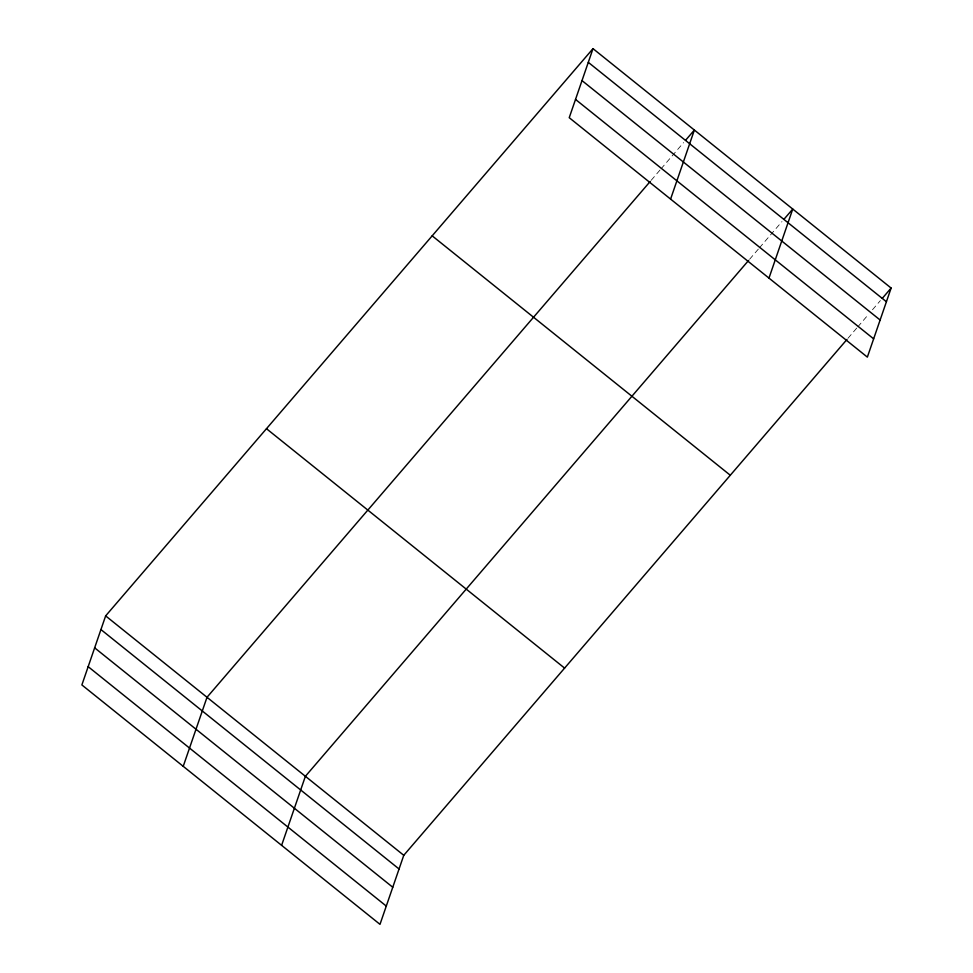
<?xml version="1.0" encoding="UTF-8"?>
<svg xmlns="http://www.w3.org/2000/svg" width="973" height="973" viewBox="0 0 973 973"><rect width="100%" height="100%" fill="white"/><g stroke="black" fill="none" stroke-linecap="round" stroke-linejoin="round"><path stroke-width="0.73" stroke-dasharray="4.87 3.65" d="M651.217 180.273L660.047 169.995M661.032 168.852L683.581 142.605M749.599 259.28L758.429 249.003M759.402 247.86L781.964 221.613M847.982 338.288L856.799 328.01M857.785 326.867L868.573 314.315M872.489 309.742L880.346 300.621"/><path stroke-width="1.46" d="M593.007 48.65L569.229 117.697L867.357 357.115L891.122 288.057L593.007 48.65L105.643 615.885L81.878 684.943L379.993 924.35L403.771 855.303L846.996 339.419M183.228 766.335L207.006 697.288L650.244 181.416M281.611 845.342L305.388 776.296L748.614 260.423M670.592 199.1L694.369 130.054L685.539 140.319M768.974 278.108L792.752 209.061L783.922 219.326M882.304 298.334L891.122 288.057M588.3 62.333L886.415 301.739M582.012 80.601L880.127 320.02M575.529 99.428L873.645 338.847M432.182 235.843L730.297 475.25M266.48 428.704L564.595 668.11M105.643 615.885L403.771 855.303M100.937 629.567L399.052 868.986M94.649 647.836L392.764 887.254M88.166 666.663L386.281 906.082"/></g></svg>
